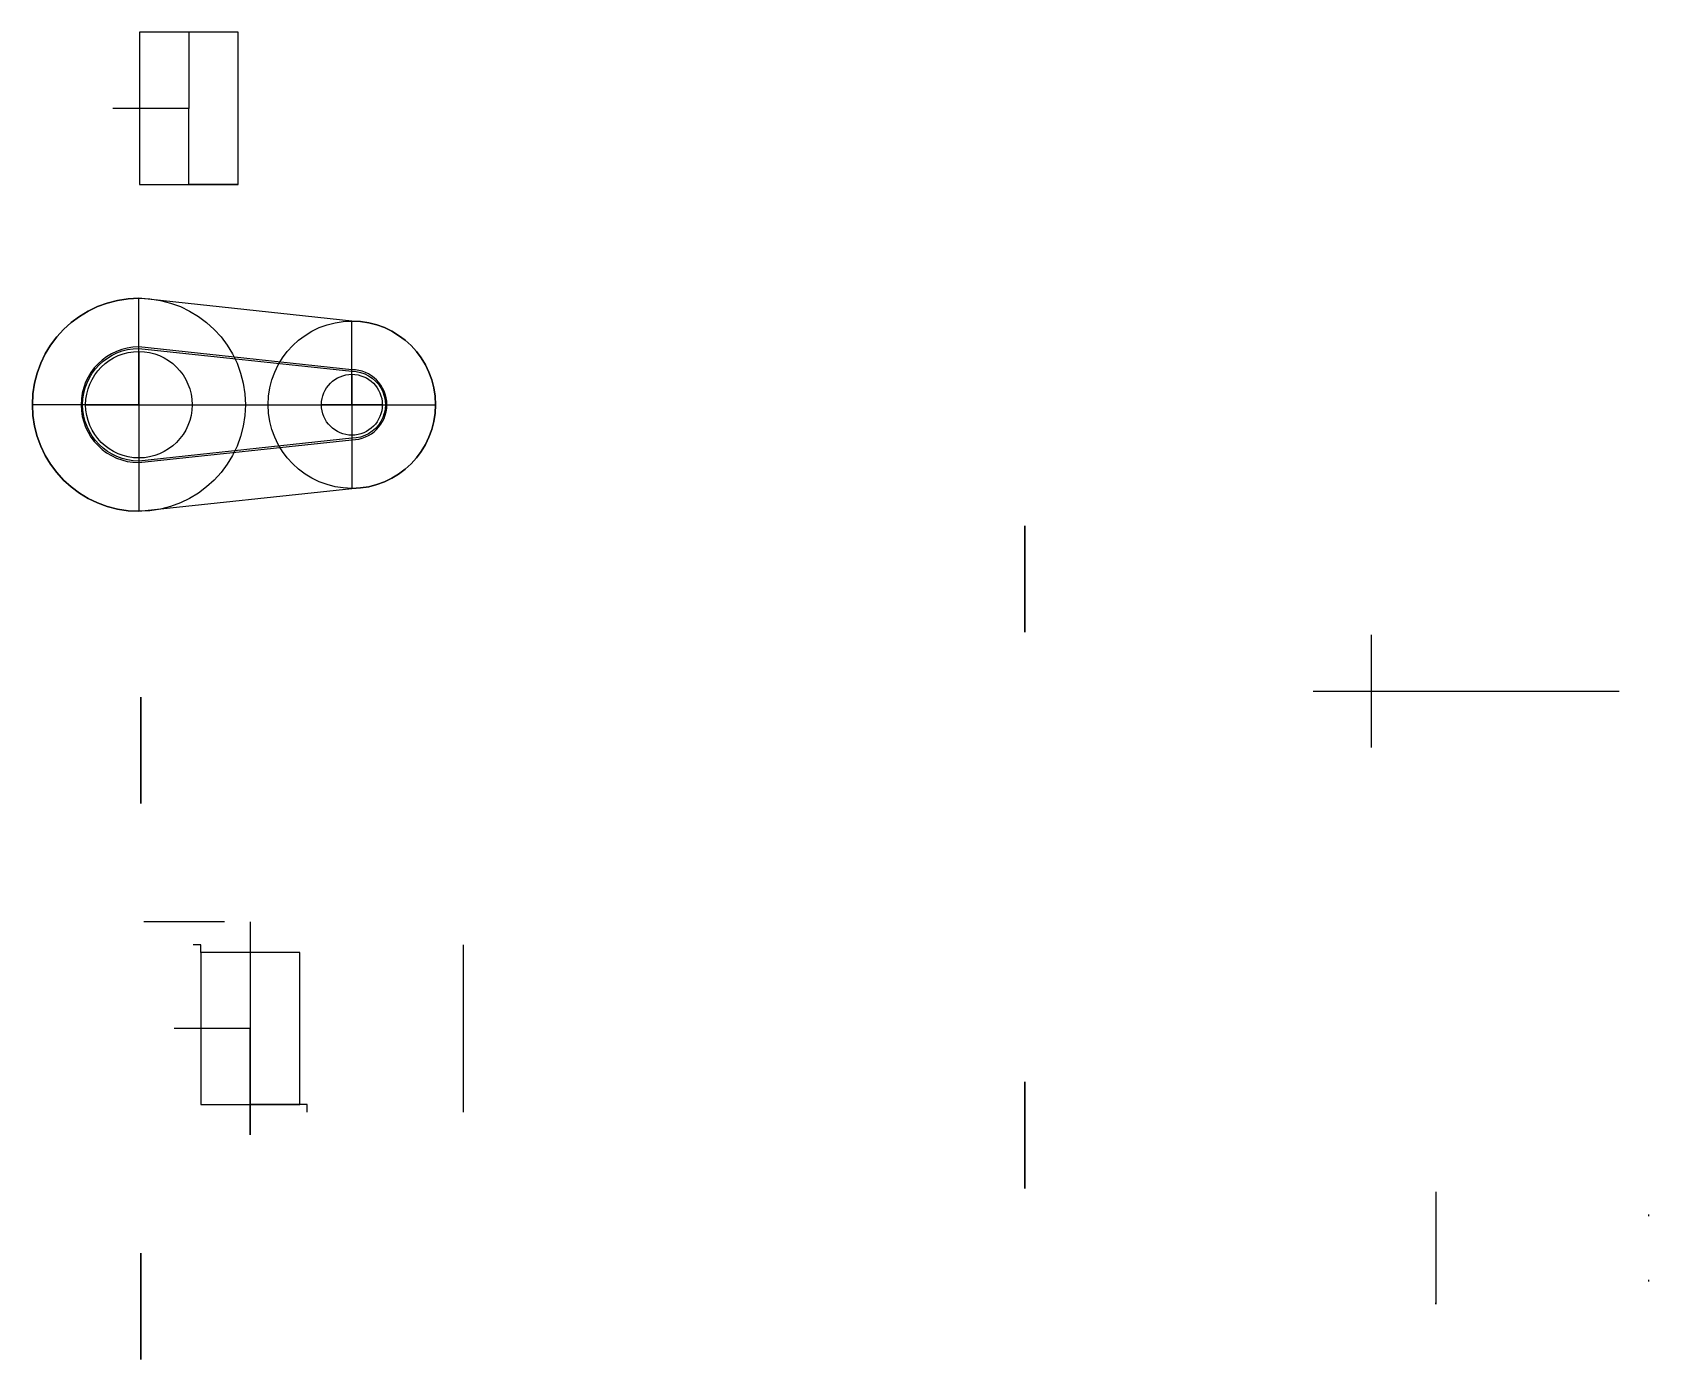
# Model space of a CAD drawing. Header units: millimetres. Extents: x -103 to 115, y -246 to 83.
# Drawn here: x 8.4 to 114.7, y -3.9 to 83.4 of the extents above; entities outside this region: 4.
import ezdxf

# ---------------------------------------------------------------- set-up
doc = ezdxf.new("R2010")
doc.units = ezdxf.units.MM

msp = doc.modelspace()

# ---------------------------------------------------------------- linework, layer by layer
for p, q in [((18.72, 83.37, 4), (18.72, 78.37, 4)), ((18.72, 78.37, 4), (13.72, 78.37, 4)), ((15.44, 58.89), (15.44, 65.89)), ((29.44, 58.89), (29.44, 64.39)), ((15.44, 62.39), (15.44, 62.69)), ((15.44, 62.39), (15.44, 62.59)), ((15.44, 58.89), (15.44, 62.39)), ((15.44, 62.39), (15.44, 55.39)), ((29.44, 60.89), (29.44, 61.19)), ((29.44, 60.89), (29.44, 61.09)), ((29.44, 60.89), (29.44, 56.89)), ((15.44, 58.89), (8.44, 58.89)), ((11.94, 58.89), (11.64, 58.89)), ((11.94, 58.89), (11.74, 58.89)), ((11.94, 58.89), (31.44, 58.89)), ((31.44, 58.89), (27.44, 58.89)), ((29.44, 58.89), (29.44, 53.39)), ((31.44, 58.89), (34.94, 58.89)), ((31.44, 58.89), (31.64, 58.89)), ((29.44, 56.89), (29.44, 56.59)), ((29.44, 56.89), (29.44, 56.69)), ((15.44, 55.39), (15.44, 51.89)), ((15.44, 55.39), (15.44, 55.09)), ((15.44, 55.39), (15.44, 55.19)), ((96.43, 43.77, 0), (96.43, 36.37, 0)), ((92.63, 40.07, 0), (112.73, 40.07, 0)), ((18.76, 24.9, 10.8), (15.76, 24.9, 10.8)), ((21.06, 24.9, 10.8), (17.66, 24.9, 10.8)), ((22.76, 24.9, 5), (22.76, 10.9, 5)), ((22.76, 22.9, 5), (22.76, 17.9, 5)), ((22.76, 17.9, 5), (17.76, 17.9, 5)), ((22.76, 10.9, 5), (22.76, 17.9, 5)), ((100.68, 7.17, 0), (100.68, 3.47, 0)), ((100.68, 7.17, 0), (100.68, 7.07, 0)), ((100.68, 7.07, 0), (100.68, 3.47, 0)), ((114.68, 5.57, 0), (114.68, 5.67, 0)), ((100.68, 3.47, 0), (100.68, -0.23, 0)), ((114.68, 1.27, 0), (114.68, 1.37, 0)), ((100.68, -0.23, 0), (100.68, -0.13, 0)), ((-17.53, -237.94, 82), (-6.73, -237.94, 82))]:
    msp.add_line(p, q)
at = {"extrusion": (1, 0, 0)}
for p, q in [((15.56, 36.18, 17.3), (15.56, 37.68, 17.3)), ((15.56, 32.68, 17.3), (15.56, 36.18, 17.3)), ((15.56, 32.68, 13.55), (15.56, 32.68, 21.05)), ((15.56, 32.68, 21.05), (15.56, 32.68, 17.3)), ((15.56, 32.68, 23.8), (15.56, 32.68, 21.05)), ((15.56, 3.13, 23.8), (15.56, 3.13, 21.05)), ((15.56, 3.13, 21.05), (15.56, 3.13, 13.55)), ((15.56, 3.13, 13.55), (15.56, 3.13, 17.3)), ((15.56, 3.13, 17.3), (15.56, -0.37, 17.3)), ((15.56, -0.37, 17.3), (15.56, -1.87, 17.3))]:
    msp.add_line(p, q, dxfattribs=at)
at = {"extrusion": (0, 0, -1)}
msp.add_line((22.76, 17.9), (18.96, 17.9), dxfattribs=at)
at = {"extrusion": (-5.70545e-16, 3.82401e-16, -1)}
msp.add_line((-8.77, -237.83, 91), (-17.22, -237.83, 91), dxfattribs=at)
for points, elevation in [([(21.97, 83.37), (15.47, 83.37), (15.47, 73.37), (21.97, 73.37)], 4), ([(26.01, 22.9), (19.51, 22.9), (19.51, 12.9), (26.01, 12.9)], 5)]:
    msp.add_lwpolyline(points, close=True, dxfattribs=dict(elevation=elevation))
for points, elevation in [([(21.97, 73.37), (18.72, 73.37), (18.72, 78.37)], 4), ([(19.51, 22.9), (19.51, 23.4), (19.01, 23.4)], 5), ([(36.76, 23.4), (36.76, 12.4)], 5), ([(26.01, 12.9), (22.76, 12.9), (22.76, 17.9)], 5), ([(26.51, 12.4), (26.51, 12.9), (26.01, 12.9)], 5)]:
    msp.add_lwpolyline(points, dxfattribs=dict(elevation=elevation))
for points in [[(15.44, 51.89), (29.44, 53.39, 1), (29.44, 64.39), (15.44, 65.89, 1)], [(15.44, 55.09), (29.44, 56.59, 1), (29.44, 61.19), (15.44, 62.69, 1)], [(29.44, 56.69), (15.44, 55.19, -1), (15.44, 62.59), (29.44, 61.09, -1.000511)]]:
    msp.add_lwpolyline(points, format="xyb", close=True)
at = {"extrusion": (1, 0, 0), "elevation": 15.56}
for points in [[(39.68, 23.8), (32.68, 23.8), (32.68, 10.8), (39.68, 10.8)], [(3.13, 23.8), (-3.87, 23.8), (-3.87, 10.8), (3.13, 10.8)]]:
    msp.add_lwpolyline(points, close=True, dxfattribs=at)
for centre, radius in [((15.44, 58.89), 7), ((29.44, 58.89), 5.5), ((15.44, 58.89), 3.5), ((29.44, 58.89), 2), ((-99.24, -241.57, 92), 3.8)]:
    msp.add_circle(centre, radius)
at = {"extrusion": (1, 0, 0)}
for centre in [(47.44, 17.3, 73.67), (10.89, 17.3, 73.67)]:
    msp.add_circle(centre, 3.5, dxfattribs=at)
at = {"extrusion": (0, 0, -1)}
msp.add_arc((17.53, -237.94, -82), 10.8, 134.1023, 225.8977, dxfattribs=at)

doc.saveas('drawing.dxf')
